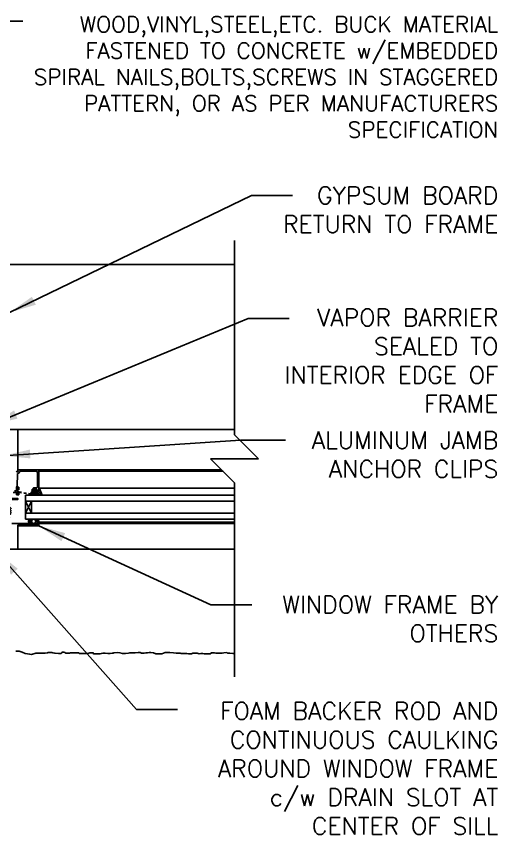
# Model space of a CAD drawing. Header units: inches. Extents: x 2953.2 to 3009.4, y 460.5 to 541.5.
# Drawn here: x 2989.3 to 3009.38, y 507.33 to 541.47 of the extents above; entities that cross this region are included whole.
import ezdxf

# ---------------------------------------------------------------- set-up
doc = ezdxf.new("R2010")
doc.units = ezdxf.units.IN
doc.header["$LTSCALE"] = 0.5
doc.header["$MEASUREMENT"] = 0
doc.linetypes.add('HIDDEN2', pattern=[0.1875, 0.125, -0.0625])
for name, color, linetype in [('HATCH', 12, 'CONTINUOUS'), ('LINE18', 9, 'CONTINUOUS'), ('line25', 2, 'CONTINUOUS'), ('LINE9', 9, 'CONTINUOUS'), ('TEXT', 4, 'CONTINUOUS')]:
    doc.layers.add(name, color=color, linetype=linetype)
doc.styles.add('DIM', font='romans.shx', dxfattribs={"width": 0.7})
doc.styles.get("Standard").update_dxf_attribs({"font": 'romans.shx'})
doc.dimstyles.new('ext_12', dxfattribs={"dimscale": 12, "dimtxt": 0.09375, "dimasz": 0.09375, "dimexe": 0.09375, "dimexo": 0.0625, "dimgap": 0.0625, "dimtad": 1, "dimdec": 1, "dimzin": 3, "dimdsep": 46, "dimlunit": 4, "dimtxsty": 'DIM', "dimcen": 0.09, "dimdle": 0.09375, "dimclrt": 4, "dimadec": 0, "dimazin": 0, "dimtfac": 1, "dimtdec": 1, "dimtmove": 2, "dimatfit": 3, "dimfxl": 0, "dimfrac": 2, "dimtolj": 1, "dimtzin": 0, "dimarcsym": 0})

msp = doc.modelspace()

# ---------------------------------------------------------------- hatches: boundary and pattern name
at = {"layer": 'HATCH'}
h = msp.add_hatch(dxfattribs=at)
h.set_pattern_fill('ANSI37', color=256, scale=0.5, angle=90, style=0)
h.set_pattern_definition([(135, (3510.35492, -2200.149137), (-0.0441941738, -0.0441941738), []), (225, (3510.35492, -2200.149137), (0.0441941738, -0.0441941738), [])])
h.paths.add_polyline_path([(2989.896, 520.494), (2990.143, 520.494, -0.973119), (2990.148, 520.304), (2989.896, 520.304, -1.00028)])
h.paths.add_polyline_path([(2990.02, 520.311, 1), (2990.02, 520.486, 1)], flags=16)
h.paths.add_polyline_path([(2990.238, 521.665), (2990.238, 521.79, -0.392741), (2990.264, 521.77), (2990.374, 521.494), (2990.27, 521.494, 0.314564), (2989.927, 521.548), (2989.9, 521.552), (2989.9, 521.578, -0.149443), (2990.019, 521.681), (2990.02, 521.681, 0.192913), (2990.041, 521.689, -0.089226), (2990.135, 521.703), (2990.138, 521.685, 0.315299), (2990.14, 521.682)])
h.paths.add_polyline_path([(2988.859, 521.027, 0.772598), (2988.844, 521.052, -0.343149), (2988.833, 521.057), (2988.824, 521.073, -0.131652), (2988.822, 521.077), (2988.822, 521.096, -0.414214), (2988.83, 521.104), (2989.019, 521.104, -0.414214), (2989.027, 521.096), (2989.027, 521.077, -0.131652), (2989.026, 521.073), (2989.017, 521.057, -0.343149), (2989.006, 521.052, 0.772598), (2988.991, 521.027), (2989.098, 520.92), (2989.098, 520.713), (2988.991, 520.606, 0.772598), (2989.006, 520.581, -0.343149), (2989.017, 520.576), (2989.026, 520.56, -0.131652), (2989.027, 520.556), (2989.027, 520.537, -0.414214), (2989.019, 520.529), (2988.83, 520.529, -0.414214), (2988.822, 520.537), (2988.822, 520.556, -0.131652), (2988.824, 520.56), (2988.833, 520.576, -0.343149), (2988.844, 520.581, 0.772598), (2988.859, 520.606), (2988.752, 520.713), (2988.752, 520.92)])
h.paths.add_polyline_path([(2989.04, 520.844), (2989.04, 520.789, -0.323848), (2988.999, 520.732, -0.326502), (2988.851, 520.732, -0.323848), (2988.81, 520.789), (2988.81, 520.844, -0.323848), (2988.851, 520.901, -0.326502), (2988.999, 520.901, -0.323848)], flags=16)

# ---------------------------------------------------------------- linework, layer by layer
for p, q in [((2998.405, 531.114), (2989.019, 531.114)), ((2998.405, 524.239), (2989.362, 524.239)), ((2990.238, 522.553), (2997.858, 522.553)), ((2990.238, 521.79), (2998.405, 521.79)), ((2998.405, 520.369), (2990.233, 520.369)), ((2998.405, 520.304), (2989.362, 520.304))]:
    msp.add_line(p, q, dxfattribs=at)
at = {"layer": 'HATCH', "flags": 128}
for points in [[(2990.237, 522.489), (2997.922, 522.489)], [(2989.362, 519.239), (2998.405, 519.239)]]:
    msp.add_lwpolyline(points, dxfattribs=at)
at = {"layer": 'HATCH'}
for points in [[(2990.238, 521.665), (2990.238, 521.79), (2990.24, 521.79, -0.36397), (2990.264, 521.77), (2990.374, 521.494), (2990.27, 521.494, 0.314564), (2989.927, 521.548), (2989.9, 521.552), (2989.9, 521.578, -0.264552), (2990.135, 521.703), (2990.138, 521.685, 0.315299), (2990.14, 521.682)], [(2990.148, 520.304), (2989.896, 520.304, -1), (2989.896, 520.494), (2990.143, 520.494, -0.973119)]]:
    msp.add_lwpolyline(points, format="xyb", close=True, dxfattribs=at)
msp.add_lwpolyline([(2998.405, 514.898), (2998.391, 514.895), (2998.344, 514.884), (2998.326, 514.884), (2998.208, 514.895), (2998.114, 514.898), (2998.076, 514.924), (2997.957, 514.92), (2997.878, 514.898), (2997.788, 514.898), (2997.709, 514.902), (2997.615, 514.902), (2997.568, 514.913), (2997.435, 514.909), (2997.392, 514.877), (2997.327, 514.866), (2997.201, 514.866), (2997.133, 514.877), (2997.075, 514.884), (2996.999, 514.884), (2996.92, 514.873), (2996.845, 514.895), (2996.78, 514.895), (2996.668, 514.895), (2996.603, 514.873), (2996.485, 514.873), (2996.409, 514.888), (2996.323, 514.888), (2996.236, 514.888), (2996.18, 514.891), (2996.13, 514.902), (2995.961, 514.906), (2995.86, 514.916), (2995.709, 514.931), (2995.619, 514.931), (2995.511, 514.927), (2995.374, 514.877), (2995.291, 514.873), (2995.122, 514.877), (2995.025, 514.92), (2994.909, 514.927), (2994.837, 514.927), (2994.769, 514.916), (2994.701, 514.909), (2994.632, 514.906), (2994.524, 514.902), (2994.467, 514.934), (2994.377, 514.934), (2994.255, 514.916), (2994.028, 514.916), (2993.974, 514.898), (2993.852, 514.888), (2993.722, 514.884), (2993.618, 514.92), (2993.513, 514.927), (2993.373, 514.92), (2993.337, 514.906), (2993.294, 514.895), (2993.215, 514.891), (2993.117, 514.891), (2993.006, 514.898), (2992.901, 514.898), (2992.847, 514.888), (2992.793, 514.87), (2992.725, 514.866), (2992.639, 514.87), (2992.549, 514.87), (2992.523, 514.87), (2992.509, 514.913), (2992.437, 514.92), (2992.361, 514.92), (2992.322, 514.902), (2992.282, 514.884), (2992.225, 514.88), (2992.167, 514.88), (2992.095, 514.88), (2992.009, 514.884), (2991.926, 514.888), (2991.902, 514.909), (2991.819, 514.92), (2991.747, 514.92), (2991.671, 514.92), (2991.603, 514.92), (2991.57, 514.913), (2991.549, 514.909), (2991.527, 514.906), (2991.47, 514.906), (2991.358, 514.895), (2991.325, 514.931), (2991.275, 514.938), (2991.21, 514.935), (2991.196, 514.909), (2991.156, 514.891), (2991.059, 514.888), (2990.926, 514.898), (2990.893, 514.898), (2990.825, 514.913), (2990.778, 514.931), (2990.631, 514.931), (2990.598, 514.917), (2990.505, 514.902), (2990.332, 514.898), (2990.199, 514.898), (2990.109, 514.906), (2989.939, 514.841), (2989.86, 514.855), (2989.673, 514.891), (2989.543, 514.938), (2989.421, 514.978), (2989.284, 514.985)], dxfattribs=at)
msp.add_circle((2990.02, 520.399), 0.0875, dxfattribs=at)
at = {"layer": 'LINE18'}
for p, q in [((2989.676, 521.494), (2998.405, 521.494)), ((2989.676, 520.494), (2989.676, 521.494)), ((2998.405, 520.494), (2989.676, 520.494)), ((2990.237, 520.21), (2989.362, 520.21)), ((2989.362, 520.21), (2989.362, 519.254)), ((2990.237, 520.304), (2990.237, 520.21))]:
    msp.add_line(p, q, dxfattribs=at)
for points in [[(2989.297, 522.488, 0.36397), (2989.306, 522.479), (2989.351, 522.471, 0.466308), (2989.362, 522.48), (2989.362, 524.239), (2988.737, 524.239)], [(2989.298, 522.462, -0.457705), (2989.315, 522.476), (2989.362, 522.469), (2989.362, 522.553), (2990.238, 522.553), (2990.238, 521.733, -0.267949), (2990.23, 521.72), (2990.166, 521.683, -0.57735), (2990.144, 521.696), (2990.144, 521.743), (2990.05, 521.743), (2990.05, 521.711, -0.414214), (2990.02, 521.681), (2989.966, 521.681, -0.414214), (2989.951, 521.696), (2989.951, 521.716, -0.414214), (2989.966, 521.731), (2989.985, 521.731, 0.414214), (2990, 521.746), (2990, 521.778, -0.414214), (2990.015, 521.793), (2990.125, 521.793, 0.418403), (2990.187, 521.856), (2990.179, 522.433, 0.413933), (2990.118, 522.492), (2989.447, 522.483, 0.407793), (2989.432, 522.468, -0.413876), (2989.362, 522.399, 0.412234), (2989.347, 522.384), (2989.339, 521.866, -0.339454), (2989.328, 521.852), (2989.294, 521.843)], [(2989.174, 521.603), (2989.312, 521.603), (2989.312, 521.541), (2989.32, 521.541, 0.325505), (2989.349, 521.562), (2989.362, 521.603), (2989.362, 521.775, 0.414214), (2989.347, 521.79), (2989.327, 521.79, 0.414214), (2989.312, 521.775), (2989.312, 521.668), (2989.23, 521.668)], [(2989.297, 521.736, -1), (2989.297, 521.706)]]:
    msp.add_lwpolyline(points, format="xyb", dxfattribs=at)
at = {"layer": 'LINE18', "linetype": 'HIDDEN2'}
msp.add_lwpolyline([(2989.377, 521.538), (2989.377, 521.793, 0.414214), (2989.372, 521.798), (2989.317, 521.798, -1), (2989.317, 521.823), (2989.39, 521.823, -0.414214), (2989.402, 521.811), (2989.402, 521.638, 0.370632), (2989.413, 521.626), (2990.116, 521.519, -0.995096), (2990.113, 521.501), (2989.417, 521.599, 0.455835), (2989.402, 521.587), (2989.402, 521.521, -0.414214), (2989.39, 521.508), (2989.317, 521.508, -1), (2989.317, 521.533), (2989.372, 521.533, 0.414214)], format="xyb", close=True, dxfattribs=at)
at = {"layer": 'LINE18'}
for points in [[(2989.13, 521.305), (2989.362, 521.305), (2989.362, 521.355), (2989.13, 521.355)], [(2989.112, 520.304), (2989.747, 520.304), (2989.767, 520.284), (2989.787, 520.304), (2989.807, 520.284), (2989.827, 520.304), (2989.847, 520.284), (2989.867, 520.304), (2989.887, 520.284), (2989.907, 520.304), (2989.927, 520.284), (2989.947, 520.304), (2989.967, 520.284), (2989.987, 520.304), (2990.007, 520.284), (2990.027, 520.304), (2990.047, 520.284), (2990.067, 520.304), (2990.087, 520.284), (2990.107, 520.304), (2990.127, 520.284), (2990.147, 520.304), (2990.167, 520.284), (2990.187, 520.304), (2990.237, 520.304), (2990.237, 520.239), (2989.362, 520.239), (2989.362, 519.239), (2988.737, 519.239)]]:
    msp.add_lwpolyline(points, dxfattribs=at)
msp.add_lwpolyline([(2989.676, 520.744), (2989.926, 520.744), (2989.926, 521.244), (2989.676, 521.244)], close=True, dxfattribs=at)
at = {"layer": 'line25', "color": 12}
for p, q in [((2998.405, 521.244), (2989.676, 521.244)), ((2989.926, 520.744), (2989.676, 521.244)), ((2989.926, 521.244), (2989.676, 520.744)), ((2989.676, 520.744), (2998.405, 520.744))]:
    msp.add_line(p, q, dxfattribs=at)
at = {"layer": 'LINE9'}
for p, q in [((2998.405, 532.114), (2998.405, 524.006)), ((2999.405, 523.006), (2998.405, 524.006)), ((2997.405, 523.006), (2999.405, 523.006)), ((2997.405, 523.006), (2998.405, 522.006)), ((2998.405, 522.006), (2998.405, 513.908))]:
    msp.add_line(p, q, dxfattribs=at)

# ---------------------------------------------------------------- texts
at = {"layer": 'TEXT', "char_height": 0.72}
for s, insert, width, attachment_point in [('{\\H0.9167x;WOOD,VINYL,STEEL,ETC. BUCK MATERIAL FASTENED TO CONCRETE w/EMBEDDED SPIRAL NAILS,BOLTS,SCREWS IN STAGGERED PATTERN, OR AS PER MANUFACTURERS SPECIFICATION}', (3009.405, 538.939), 21.5323, 6), ('GYPSUM BOARD RETURN TO FRAME', (3009.405, 534.359), 12.27646, 3), ('VAPOR BARRIER SEALED TO INTERIOR EDGE OF FRAME', (3009.405, 529.266), 10.66825, 3), ('ALUMINUM JAMB ANCHOR CLIPS', (3009.405, 524.146), 12.27646, 3), (' WINDOW FRAME BY OTHERS', (3009.405, 517.288), 12.27646, 3), ('FOAM BACKER ROD AND CONTINUOUS CAULKING AROUND WINDOW FRAME c/w DRAIN SLOT AT CENTER OF SILL ', (3009.405, 512.849), 14.78316, 3)]:
    msp.add_mtext(s, dxfattribs=dict(at, insert=insert, width=width, attachment_point=attachment_point))

# ---------------------------------------------------------------- leaders
at = {"layer": 'TEXT'}
for points in [[(2987.487, 529.037), (2987.487, 541.273), (2989.573, 541.273)], [(2989.019, 529.114), (2999.114, 533.998), (3000.819, 533.998)], [(2988.237, 524.426), (2998.977, 528.868), (3000.681, 528.868)], [(2988.754, 523.137), (2998.651, 523.785), (3000.534, 523.785)], [(2990.237, 520.21), (2997.418, 516.912), (2999.122, 516.912)], [(2988.472, 519.142), (2994.318, 512.548), (2996.023, 512.548)]]:
    msp.add_leader(points, dimstyle='ext_12', override={"dimgap": 0.0625, "dimtad": 0}, dxfattribs=at)

doc.saveas('drawing.dxf')
